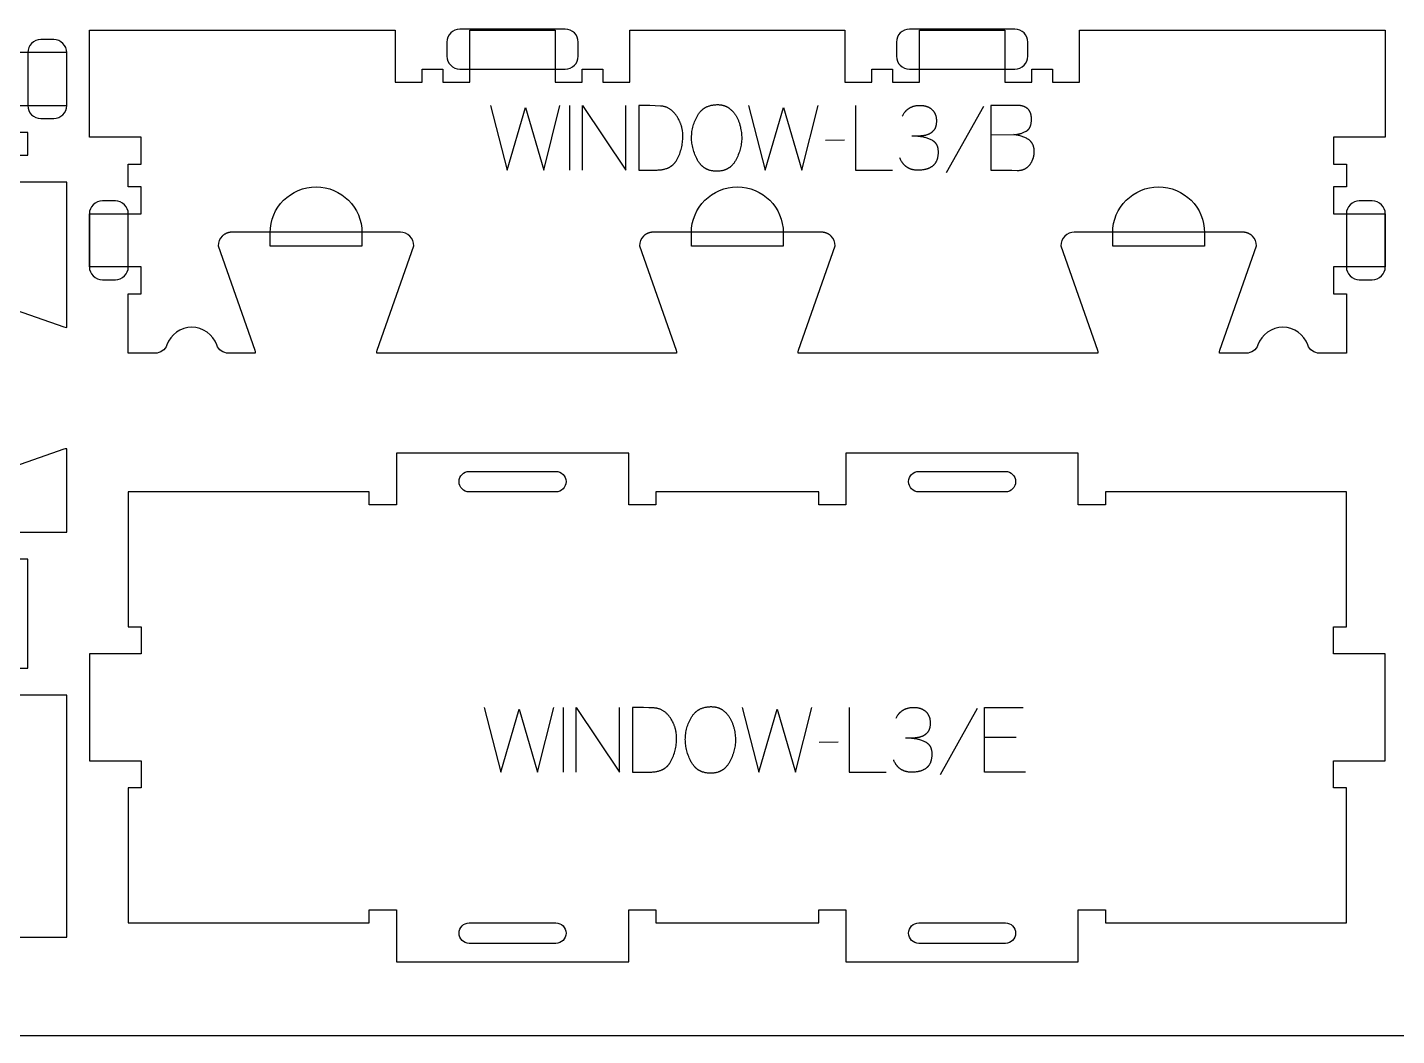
# Model space of a CAD drawing. Extents: x 0 to 4485, y 0 to 8771.
# Drawn here: x 1571 to 2204, y 3763 to 4229 of the extents above; entities that cross this region are included whole.
import ezdxf

# ---------------------------------------------------------------- set-up
doc = ezdxf.new("R2010")
doc.units = 0
for name, color, linetype in [('0_SHEET_SPRUCEPLY_2440X122', 1, 'CONTINUOUS'), ('1_ANYTOOL_1MMDEEP_LABELS_S', 2, 'CONTINUOUS'), ('3_ANYTOOL_CUTTHROUGH_INSID', 4, 'CONTINUOUS'), ('4_ANYTOOL_CUTTHROUGH_OUTSI', 5, 'CONTINUOUS'), ('5_ANYTOOL_HALF_MILL_9MM_IN', 3, 'CONTINUOUS')]:
    doc.layers.add(name, color=color, linetype=linetype)

msp = doc.modelspace()

# ---------------------------------------------------------------- linework, layer by layer
at = {"layer": '0_SHEET_SPRUCEPLY_2440X122'}
msp.add_lwpolyline([(371.7, 4982.59), (371.7, 3762.59), (2811.7, 3762.59), (2811.7, 4982.59)], close=True, dxfattribs=at)
at = {"layer": '1_ANYTOOL_1MMDEEP_LABELS_S', "color": 2}
for points in [[(1890.06, 4193.52), (1890.44, 4193.52), (1890.8, 4193.5), (1891.16, 4193.47), (1891.51, 4193.43), (1891.68, 4193.41), (1891.85, 4193.38), (1892.02, 4193.35), (1892.19, 4193.32), (1892.35, 4193.28), (1892.52, 4193.24), (1892.68, 4193.2), (1892.84, 4193.16), (1893, 4193.11), (1893.15, 4193.06), (1893.31, 4193), (1893.46, 4192.95), (1893.61, 4192.89), (1893.76, 4192.83), (1893.91, 4192.76), (1894.06, 4192.69), (1894.2, 4192.62), (1894.35, 4192.55), (1894.49, 4192.47), (1894.63, 4192.39), (1894.76, 4192.31), (1894.9, 4192.23), (1895.03, 4192.14), (1895.16, 4192.05), (1895.42, 4191.86), (1895.68, 4191.66), (1895.93, 4191.46), (1896.17, 4191.26), (1896.4, 4191.04), (1896.63, 4190.83), (1896.86, 4190.6), (1897.08, 4190.37), (1897.29, 4190.13), (1897.5, 4189.89), (1897.7, 4189.64), (1897.89, 4189.38), (1898.08, 4189.12), (1898.27, 4188.85), (1898.44, 4188.58), (1898.61, 4188.3), (1898.78, 4188.01), (1898.94, 4187.72), (1899.1, 4187.43), (1899.24, 4187.13), (1899.39, 4186.83), (1899.52, 4186.53), (1899.66, 4186.22), (1899.78, 4185.91), (1899.9, 4185.59), (1900.02, 4185.27), (1900.13, 4184.95), (1900.23, 4184.62), (1900.33, 4184.29), (1900.42, 4183.96), (1900.51, 4183.62), (1900.59, 4183.28), (1900.73, 4182.6), (1900.86, 4181.92), (1900.96, 4181.25), (1901.05, 4180.59), (1901.12, 4179.94), (1901.17, 4179.29), (1901.2, 4178.65), (1901.21, 4178.01), (1901.2, 4177.37), (1901.16, 4176.74), (1901.11, 4176.1), (1901.03, 4175.46), (1900.94, 4174.82), (1900.82, 4174.19), (1900.68, 4173.55), (1900.52, 4172.91), (1900.33, 4172.27), (1900.13, 4171.64), (1899.9, 4171), (1899.65, 4170.36), (1899.38, 4169.72), (1899.09, 4169.09), (1898.78, 4168.45), (1898.44, 4167.81), (1898.27, 4167.5), (1898.09, 4167.19), (1897.9, 4166.9), (1897.7, 4166.62), (1897.5, 4166.34), (1897.29, 4166.08), (1897.08, 4165.82), (1896.86, 4165.58), (1896.75, 4165.46), (1896.64, 4165.35), (1896.52, 4165.23), (1896.4, 4165.12), (1896.29, 4165.01), (1896.17, 4164.91), (1896.04, 4164.8), (1895.92, 4164.7), (1895.8, 4164.6), (1895.67, 4164.51), (1895.54, 4164.42), (1895.41, 4164.32), (1895.28, 4164.24), (1895.15, 4164.15), (1895.02, 4164.07), (1894.88, 4163.99), (1894.74, 4163.91), (1894.61, 4163.83), (1894.46, 4163.76), (1894.32, 4163.69), (1894.18, 4163.62), (1894.03, 4163.55), (1893.89, 4163.49), (1893.74, 4163.43), (1893.59, 4163.37), (1893.44, 4163.31), (1893.29, 4163.26), (1893.13, 4163.21), (1892.82, 4163.11), (1892.5, 4163.03), (1892.18, 4162.95), (1891.84, 4162.89), (1891.51, 4162.84), (1891.16, 4162.79), (1890.81, 4162.76), (1890.45, 4162.73), (1890.09, 4162.72), (1889.72, 4162.71), (1889.34, 4162.72), (1888.96, 4162.73), (1888.59, 4162.76), (1888.23, 4162.79), (1887.88, 4162.84), (1887.53, 4162.89), (1887.18, 4162.96), (1886.85, 4163.03), (1886.52, 4163.12), (1886.2, 4163.22), (1886.04, 4163.27), (1885.88, 4163.32), (1885.73, 4163.38), (1885.57, 4163.44), (1885.42, 4163.5), (1885.27, 4163.57), (1885.12, 4163.63), (1884.97, 4163.7), (1884.83, 4163.78), (1884.68, 4163.85), (1884.54, 4163.93), (1884.4, 4164.01), (1884.26, 4164.09), (1884.13, 4164.17), (1883.99, 4164.26), (1883.86, 4164.35), (1883.72, 4164.44), (1883.59, 4164.54), (1883.47, 4164.64), (1883.34, 4164.74), (1883.21, 4164.84), (1883.09, 4164.94), (1882.97, 4165.05), (1882.85, 4165.16), (1882.73, 4165.27), (1882.61, 4165.39), (1882.49, 4165.51), (1882.38, 4165.63), (1882.27, 4165.75), (1882.16, 4165.88), (1881.94, 4166.13), (1881.73, 4166.4), (1881.53, 4166.68), (1881.33, 4166.97), (1881.14, 4167.27), (1880.96, 4167.58), (1880.79, 4167.9), (1880.45, 4168.54), (1880.14, 4169.19), (1879.85, 4169.84), (1879.58, 4170.49), (1879.33, 4171.14), (1879.1, 4171.79), (1878.9, 4172.44), (1878.71, 4173.09), (1878.55, 4173.74), (1878.41, 4174.4), (1878.29, 4175.05), (1878.19, 4175.7), (1878.12, 4176.35), (1878.06, 4177), (1878.03, 4177.66), (1878.02, 4178.31), (1878.03, 4179), (1878.07, 4179.69), (1878.12, 4180.37), (1878.2, 4181.05), (1878.3, 4181.72), (1878.43, 4182.38), (1878.58, 4183.04), (1878.74, 4183.69), (1878.94, 4184.34), (1879.15, 4184.98), (1879.39, 4185.62), (1879.65, 4186.25), (1879.93, 4186.87), (1880.24, 4187.49), (1880.56, 4188.1), (1880.91, 4188.7), (1881.1, 4189), (1881.29, 4189.29), (1881.49, 4189.57), (1881.69, 4189.83), (1881.9, 4190.09), (1882.12, 4190.34), (1882.34, 4190.58), (1882.57, 4190.81), (1882.69, 4190.92), (1882.81, 4191.03), (1882.93, 4191.14), (1883.05, 4191.25), (1883.18, 4191.35), (1883.3, 4191.45), (1883.43, 4191.55), (1883.56, 4191.64), (1883.69, 4191.73), (1883.82, 4191.83), (1883.95, 4191.91), (1884.09, 4192), (1884.23, 4192.08), (1884.37, 4192.16), (1884.51, 4192.24), (1884.65, 4192.32), (1884.79, 4192.39), (1884.94, 4192.47), (1885.23, 4192.6), (1885.54, 4192.73), (1885.84, 4192.85), (1886.16, 4192.96), (1886.48, 4193.05), (1886.81, 4193.14), (1887.15, 4193.22), (1887.49, 4193.29), (1887.84, 4193.36), (1888.19, 4193.41), (1888.55, 4193.45), (1888.92, 4193.48), (1889.3, 4193.51), (1889.68, 4193.52)], [(1853.59, 4193.18), (1853.59, 4163.18), (1862.12, 4163.27), (1862.53, 4163.28), (1862.94, 4163.3), (1863.33, 4163.33), (1863.72, 4163.36), (1864.1, 4163.41), (1864.47, 4163.47), (1864.84, 4163.54), (1865.19, 4163.61), (1865.54, 4163.7), (1865.88, 4163.79), (1866.21, 4163.9), (1866.54, 4164.01), (1866.85, 4164.14), (1867.01, 4164.2), (1867.16, 4164.27), (1867.31, 4164.34), (1867.46, 4164.41), (1867.61, 4164.49), (1867.76, 4164.56), (1867.9, 4164.64), (1868.04, 4164.73), (1868.18, 4164.81), (1868.32, 4164.9), (1868.46, 4164.99), (1868.59, 4165.08), (1868.72, 4165.17), (1868.85, 4165.27), (1868.98, 4165.37), (1869.11, 4165.47), (1869.23, 4165.57), (1869.35, 4165.67), (1869.47, 4165.78), (1869.59, 4165.89), (1869.71, 4166.01), (1869.82, 4166.12), (1869.93, 4166.24), (1870.04, 4166.36), (1870.15, 4166.48), (1870.26, 4166.6), (1870.36, 4166.73), (1870.46, 4166.86), (1870.56, 4166.99), (1870.66, 4167.13), (1870.76, 4167.26), (1870.85, 4167.4), (1871.04, 4167.68), (1871.21, 4167.98), (1871.38, 4168.28), (1871.7, 4168.9), (1871.99, 4169.53), (1872.27, 4170.16), (1872.52, 4170.79), (1872.76, 4171.43), (1872.97, 4172.08), (1873.17, 4172.73), (1873.34, 4173.39), (1873.49, 4174.06), (1873.63, 4174.73), (1873.74, 4175.4), (1873.83, 4176.08), (1873.9, 4176.77), (1873.95, 4177.46), (1873.98, 4178.16), (1873.99, 4178.87), (1873.98, 4179.46), (1873.95, 4180.06), (1873.91, 4180.64), (1873.84, 4181.22), (1873.75, 4181.79), (1873.7, 4182.08), (1873.64, 4182.36), (1873.58, 4182.64), (1873.52, 4182.92), (1873.45, 4183.2), (1873.37, 4183.47), (1873.29, 4183.75), (1873.21, 4184.02), (1873.12, 4184.3), (1873.02, 4184.57), (1872.92, 4184.84), (1872.82, 4185.1), (1872.71, 4185.37), (1872.59, 4185.63), (1872.35, 4186.16), (1872.09, 4186.68), (1871.81, 4187.19), (1871.51, 4187.7), (1871.31, 4188), (1871.11, 4188.3), (1870.91, 4188.59), (1870.71, 4188.87), (1870.5, 4189.13), (1870.29, 4189.39), (1870.07, 4189.64), (1869.86, 4189.89), (1869.63, 4190.12), (1869.41, 4190.34), (1869.18, 4190.55), (1868.95, 4190.76), (1868.71, 4190.95), (1868.48, 4191.14), (1868.23, 4191.32), (1867.99, 4191.48), (1867.74, 4191.64), (1867.49, 4191.79), (1867.23, 4191.93), (1866.97, 4192.06), (1866.71, 4192.18), (1866.44, 4192.29), (1866.18, 4192.4), (1865.9, 4192.49), (1865.63, 4192.57), (1865.35, 4192.65), (1865.06, 4192.71), (1864.78, 4192.77), (1864.49, 4192.82), (1864.2, 4192.86), (1863.9, 4192.88), (1863.6, 4192.9), (1861.17, 4193.01), (1858.69, 4193.09), (1856.16, 4193.15)], [(1887.18, 3914.87), (1887.55, 3914.86), (1887.91, 3914.85), (1888.27, 3914.82), (1888.62, 3914.78), (1888.79, 3914.75), (1888.96, 3914.73), (1889.13, 3914.7), (1889.3, 3914.66), (1889.47, 3914.63), (1889.63, 3914.59), (1889.79, 3914.55), (1889.95, 3914.5), (1890.11, 3914.45), (1890.27, 3914.4), (1890.42, 3914.35), (1890.58, 3914.29), (1890.73, 3914.23), (1890.88, 3914.17), (1891.02, 3914.11), (1891.17, 3914.04), (1891.32, 3913.97), (1891.46, 3913.89), (1891.6, 3913.82), (1891.74, 3913.74), (1891.88, 3913.66), (1892.01, 3913.57), (1892.14, 3913.48), (1892.28, 3913.39), (1892.54, 3913.2), (1892.79, 3913.01), (1893.04, 3912.81), (1893.28, 3912.6), (1893.52, 3912.39), (1893.75, 3912.17), (1893.97, 3911.95), (1894.19, 3911.71), (1894.4, 3911.48), (1894.61, 3911.23), (1894.81, 3910.98), (1895.01, 3910.73), (1895.19, 3910.47), (1895.38, 3910.2), (1895.56, 3909.92), (1895.73, 3909.64), (1895.89, 3909.36), (1896.05, 3909.07), (1896.21, 3908.77), (1896.36, 3908.48), (1896.5, 3908.18), (1896.64, 3907.87), (1896.77, 3907.56), (1896.89, 3907.25), (1897.02, 3906.94), (1897.13, 3906.62), (1897.24, 3906.3), (1897.34, 3905.97), (1897.44, 3905.64), (1897.53, 3905.31), (1897.62, 3904.97), (1897.7, 3904.63), (1897.84, 3903.95), (1897.97, 3903.27), (1898.08, 3902.6), (1898.16, 3901.94), (1898.23, 3901.28), (1898.28, 3900.63), (1898.31, 3899.99), (1898.32, 3899.36), (1898.31, 3898.72), (1898.28, 3898.08), (1898.22, 3897.44), (1898.15, 3896.81), (1898.05, 3896.17), (1897.93, 3895.53), (1897.79, 3894.89), (1897.63, 3894.26), (1897.45, 3893.62), (1897.24, 3892.98), (1897.01, 3892.34), (1896.77, 3891.71), (1896.5, 3891.07), (1896.2, 3890.43), (1895.89, 3889.79), (1895.56, 3889.16), (1895.38, 3888.84), (1895.2, 3888.54), (1895.01, 3888.24), (1894.81, 3887.96), (1894.61, 3887.69), (1894.41, 3887.42), (1894.19, 3887.17), (1893.97, 3886.92), (1893.86, 3886.81), (1893.75, 3886.69), (1893.63, 3886.58), (1893.52, 3886.47), (1893.4, 3886.36), (1893.28, 3886.25), (1893.16, 3886.15), (1893.03, 3886.05), (1892.91, 3885.95), (1892.78, 3885.85), (1892.66, 3885.76), (1892.53, 3885.67), (1892.39, 3885.58), (1892.26, 3885.5), (1892.13, 3885.41), (1891.99, 3885.33), (1891.86, 3885.25), (1891.72, 3885.18), (1891.58, 3885.1), (1891.44, 3885.03), (1891.29, 3884.96), (1891.15, 3884.9), (1891, 3884.83), (1890.85, 3884.77), (1890.7, 3884.71), (1890.55, 3884.66), (1890.4, 3884.61), (1890.25, 3884.55), (1889.93, 3884.46), (1889.61, 3884.37), (1889.29, 3884.3), (1888.96, 3884.24), (1888.62, 3884.18), (1888.27, 3884.14), (1887.92, 3884.1), (1887.57, 3884.08), (1887.2, 3884.06), (1886.83, 3884.06), (1886.45, 3884.06), (1886.08, 3884.08), (1885.71, 3884.1), (1885.34, 3884.14), (1884.99, 3884.18), (1884.64, 3884.24), (1884.3, 3884.3), (1883.96, 3884.38), (1883.63, 3884.47), (1883.31, 3884.56), (1883.15, 3884.61), (1882.99, 3884.67), (1882.84, 3884.73), (1882.68, 3884.79), (1882.53, 3884.85), (1882.38, 3884.91), (1882.23, 3884.98), (1882.09, 3885.05), (1881.94, 3885.12), (1881.8, 3885.2), (1881.66, 3885.27), (1881.51, 3885.35), (1881.38, 3885.43), (1881.24, 3885.52), (1881.1, 3885.61), (1880.97, 3885.7), (1880.84, 3885.79), (1880.71, 3885.88), (1880.58, 3885.98), (1880.45, 3886.08), (1880.33, 3886.18), (1880.2, 3886.29), (1880.08, 3886.4), (1879.96, 3886.51), (1879.84, 3886.62), (1879.72, 3886.74), (1879.61, 3886.85), (1879.49, 3886.97), (1879.38, 3887.1), (1879.27, 3887.22), (1879.05, 3887.48), (1878.85, 3887.75), (1878.64, 3888.03), (1878.45, 3888.32), (1878.26, 3888.61), (1878.07, 3888.92), (1877.9, 3889.24), (1877.56, 3889.89), (1877.25, 3890.54), (1876.96, 3891.19), (1876.69, 3891.84), (1876.44, 3892.49), (1876.21, 3893.14), (1876.01, 3893.79), (1875.83, 3894.44), (1875.66, 3895.09), (1875.52, 3895.74), (1875.4, 3896.39), (1875.31, 3897.04), (1875.23, 3897.7), (1875.18, 3898.35), (1875.15, 3899), (1875.13, 3899.66), (1875.15, 3900.35), (1875.18, 3901.04), (1875.24, 3901.72), (1875.32, 3902.39), (1875.42, 3903.06), (1875.54, 3903.73), (1875.69, 3904.39), (1875.86, 3905.04), (1876.05, 3905.69), (1876.26, 3906.33), (1876.5, 3906.96), (1876.76, 3907.59), (1877.04, 3908.21), (1877.35, 3908.83), (1877.68, 3909.44), (1878.03, 3910.05), (1878.21, 3910.35), (1878.4, 3910.63), (1878.6, 3910.91), (1878.8, 3911.18), (1879.01, 3911.44), (1879.23, 3911.69), (1879.45, 3911.93), (1879.68, 3912.16), (1879.8, 3912.27), (1879.92, 3912.38), (1880.04, 3912.49), (1880.16, 3912.59), (1880.29, 3912.69), (1880.41, 3912.79), (1880.54, 3912.89), (1880.67, 3912.99), (1880.8, 3913.08), (1880.93, 3913.17), (1881.07, 3913.26), (1881.2, 3913.34), (1881.34, 3913.43), (1881.48, 3913.51), (1881.62, 3913.59), (1881.76, 3913.66), (1881.9, 3913.74), (1882.05, 3913.81), (1882.35, 3913.95), (1882.65, 3914.07), (1882.96, 3914.19), (1883.27, 3914.3), (1883.59, 3914.4), (1883.92, 3914.49), (1884.26, 3914.57), (1884.6, 3914.64), (1884.95, 3914.7), (1885.3, 3914.75), (1885.67, 3914.8), (1886.03, 3914.83), (1886.41, 3914.85), (1886.79, 3914.87)], [(1850.71, 3914.53), (1850.71, 3884.53), (1859.23, 3884.61), (1859.65, 3884.62), (1860.05, 3884.64), (1860.44, 3884.67), (1860.83, 3884.71), (1861.21, 3884.76), (1861.58, 3884.82), (1861.95, 3884.88), (1862.3, 3884.96), (1862.65, 3885.04), (1862.99, 3885.14), (1863.33, 3885.24), (1863.65, 3885.36), (1863.97, 3885.48), (1864.12, 3885.55), (1864.28, 3885.62), (1864.43, 3885.69), (1864.58, 3885.76), (1864.72, 3885.83), (1864.87, 3885.91), (1865.01, 3885.99), (1865.16, 3886.07), (1865.3, 3886.16), (1865.43, 3886.24), (1865.57, 3886.33), (1865.7, 3886.42), (1865.83, 3886.52), (1865.96, 3886.61), (1866.09, 3886.71), (1866.22, 3886.81), (1866.34, 3886.91), (1866.46, 3887.02), (1866.58, 3887.13), (1866.7, 3887.24), (1866.82, 3887.35), (1866.93, 3887.47), (1867.04, 3887.58), (1867.15, 3887.7), (1867.26, 3887.83), (1867.37, 3887.95), (1867.47, 3888.08), (1867.58, 3888.21), (1867.68, 3888.34), (1867.77, 3888.47), (1867.87, 3888.61), (1867.97, 3888.75), (1868.15, 3889.03), (1868.32, 3889.32), (1868.49, 3889.63), (1868.81, 3890.25), (1869.1, 3890.87), (1869.38, 3891.5), (1869.64, 3892.14), (1869.87, 3892.78), (1870.08, 3893.43), (1870.28, 3894.08), (1870.45, 3894.74), (1870.61, 3895.4), (1870.74, 3896.07), (1870.85, 3896.75), (1870.94, 3897.43), (1871.01, 3898.12), (1871.06, 3898.81), (1871.1, 3899.51), (1871.11, 3900.21), (1871.1, 3900.81), (1871.07, 3901.4), (1871.02, 3901.99), (1870.95, 3902.56), (1870.86, 3903.14), (1870.81, 3903.42), (1870.76, 3903.7), (1870.7, 3903.99), (1870.63, 3904.27), (1870.56, 3904.54), (1870.48, 3904.82), (1870.4, 3905.1), (1870.32, 3905.37), (1870.23, 3905.64), (1870.13, 3905.91), (1870.04, 3906.18), (1869.93, 3906.45), (1869.82, 3906.71), (1869.71, 3906.98), (1869.46, 3907.5), (1869.2, 3908.02), (1868.92, 3908.54), (1868.62, 3909.04), (1868.43, 3909.35), (1868.23, 3909.64), (1868.03, 3909.93), (1867.82, 3910.21), (1867.61, 3910.48), (1867.4, 3910.74), (1867.19, 3910.99), (1866.97, 3911.23), (1866.75, 3911.46), (1866.52, 3911.69), (1866.29, 3911.9), (1866.06, 3912.1), (1865.83, 3912.3), (1865.59, 3912.49), (1865.35, 3912.66), (1865.1, 3912.83), (1864.85, 3912.99), (1864.6, 3913.14), (1864.34, 3913.28), (1864.08, 3913.41), (1863.82, 3913.53), (1863.56, 3913.64), (1863.29, 3913.74), (1863.02, 3913.84), (1862.74, 3913.92), (1862.46, 3913.99), (1862.18, 3914.06), (1861.89, 3914.12), (1861.6, 3914.16), (1861.31, 3914.2), (1861.01, 3914.23), (1860.71, 3914.25), (1858.28, 3914.35), (1855.8, 3914.44), (1853.28, 3914.49)]]:
    msp.add_lwpolyline(points, close=True, dxfattribs=at)
for points in [[(1784.98, 4193.18), (1792.69, 4163.18), (1801.14, 4192.28), (1809.62, 4163.18), (1817.12, 4193.18)], [(1821.49, 4193.18), (1821.49, 4163.18)], [(1827.49, 4163.18), (1827.49, 4193.18), (1847.55, 4163.18), (1847.55, 4193.18)], [(1904.38, 4193.18), (1912.09, 4163.18), (1920.54, 4192.28), (1929.02, 4163.18), (1936.52, 4193.18)], [(1953.88, 4193.18), (1953.88, 4163.18), (1970.98, 4163.18)], [(1975.52, 4188.25), (1975.68, 4188.56), (1975.85, 4188.85), (1976.02, 4189.13), (1976.19, 4189.41), (1976.38, 4189.67), (1976.57, 4189.93), (1976.76, 4190.17), (1976.86, 4190.29), (1976.97, 4190.41), (1977.07, 4190.52), (1977.17, 4190.64), (1977.28, 4190.75), (1977.39, 4190.85), (1977.5, 4190.96), (1977.61, 4191.06), (1977.72, 4191.16), (1977.84, 4191.26), (1977.95, 4191.35), (1978.07, 4191.44), (1978.19, 4191.53), (1978.31, 4191.62), (1978.43, 4191.71), (1978.56, 4191.79), (1978.68, 4191.87), (1978.81, 4191.95), (1978.94, 4192.03), (1979.07, 4192.1), (1979.2, 4192.17), (1979.34, 4192.24), (1979.47, 4192.3), (1979.61, 4192.37), (1979.74, 4192.43), (1979.88, 4192.49), (1980.03, 4192.55), (1980.17, 4192.6), (1980.31, 4192.65), (1980.46, 4192.7), (1980.61, 4192.75), (1980.76, 4192.79), (1981.06, 4192.87), (1981.37, 4192.95), (1981.68, 4193.01), (1982, 4193.06), (1982.33, 4193.1), (1982.67, 4193.14), (1983.01, 4193.16), (1983.35, 4193.18), (1983.71, 4193.18), (1983.92, 4193.18), (1984.13, 4193.17), (1984.33, 4193.17), (1984.53, 4193.15), (1984.73, 4193.14), (1984.93, 4193.12), (1985.13, 4193.09), (1985.32, 4193.06), (1985.51, 4193.03), (1985.7, 4193), (1985.89, 4192.96), (1986.07, 4192.92), (1986.25, 4192.87), (1986.43, 4192.82), (1986.6, 4192.77), (1986.78, 4192.71), (1986.95, 4192.65), (1987.12, 4192.59), (1987.28, 4192.52), (1987.45, 4192.45), (1987.61, 4192.37), (1987.77, 4192.29), (1987.92, 4192.21), (1988.07, 4192.12), (1988.23, 4192.03), (1988.37, 4191.94), (1988.52, 4191.84), (1988.66, 4191.74), (1988.81, 4191.63), (1988.94, 4191.52), (1989.08, 4191.41), (1989.21, 4191.3), (1989.35, 4191.18), (1989.47, 4191.05), (1989.59, 4190.93), (1989.71, 4190.8), (1989.82, 4190.67), (1989.93, 4190.53), (1990.04, 4190.4), (1990.14, 4190.25), (1990.24, 4190.11), (1990.33, 4189.96), (1990.42, 4189.81), (1990.5, 4189.66), (1990.58, 4189.5), (1990.66, 4189.34), (1990.73, 4189.18), (1990.79, 4189.01), (1990.86, 4188.85), (1990.92, 4188.67), (1990.97, 4188.5), (1991.02, 4188.32), (1991.07, 4188.14), (1991.11, 4187.95), (1991.15, 4187.77), (1991.18, 4187.58), (1991.21, 4187.38), (1991.23, 4187.19), (1991.25, 4186.99), (1991.27, 4186.78), (1991.28, 4186.58), (1991.29, 4186.37), (1991.29, 4186.15), (1991.29, 4185.6), (1991.28, 4185.26), (1991.25, 4184.94), (1991.22, 4184.63), (1991.18, 4184.33), (1991.16, 4184.18), (1991.13, 4184.04), (1991.1, 4183.89), (1991.07, 4183.76), (1991.04, 4183.62), (1991, 4183.49), (1990.97, 4183.35), (1990.93, 4183.23), (1990.89, 4183.1), (1990.84, 4182.98), (1990.79, 4182.86), (1990.75, 4182.74), (1990.7, 4182.62), (1990.64, 4182.51), (1990.59, 4182.4), (1990.53, 4182.29), (1990.47, 4182.18), (1990.41, 4182.08), (1990.34, 4181.98), (1990.28, 4181.88), (1990.21, 4181.79), (1990.14, 4181.7), (1989.99, 4181.52), (1989.84, 4181.35), (1989.68, 4181.18), (1989.52, 4181.02), (1989.44, 4180.94), (1989.36, 4180.87), (1989.27, 4180.8), (1989.19, 4180.72), (1989.1, 4180.65), (1989.02, 4180.59), (1988.93, 4180.52), (1988.84, 4180.45), (1988.75, 4180.39), (1988.66, 4180.33), (1988.57, 4180.27), (1988.47, 4180.21), (1988.38, 4180.15), (1988.28, 4180.1), (1988.18, 4180.04), (1988.09, 4179.99), (1987.99, 4179.94), (1987.89, 4179.89), (1987.79, 4179.85), (1987.68, 4179.8), (1987.58, 4179.76), (1987.48, 4179.72), (1987.26, 4179.64), (1987.05, 4179.57), (1986.83, 4179.5), (1986.61, 4179.43), (1986.39, 4179.37), (1986.17, 4179.32), (1985.94, 4179.27), (1985.71, 4179.22), (1985.48, 4179.18), (1985.25, 4179.14), (1985.01, 4179.11), (1984.78, 4179.08), (1984.54, 4179.05), (1984.3, 4179.03), (1984.05, 4179.02), (1983.81, 4179), (1983.56, 4179), (1979.85, 4178.95)], [(2013.06, 4192.71), (1995.88, 4161.94)], [(2016.49, 4193.18), (2016.49, 4163.18), (2026.18, 4163.18), (2028.71, 4163.1), (2028.94, 4163.09), (2029.16, 4163.09), (2029.38, 4163.1), (2029.6, 4163.11), (2029.82, 4163.13), (2030.03, 4163.15), (2030.24, 4163.18), (2030.45, 4163.21), (2030.65, 4163.25), (2030.85, 4163.29), (2031.05, 4163.34), (2031.25, 4163.4), (2031.44, 4163.46), (2031.62, 4163.53), (2031.81, 4163.6), (2031.99, 4163.68), (2032.17, 4163.76), (2032.35, 4163.85), (2032.52, 4163.95), (2032.69, 4164.05), (2032.85, 4164.15), (2033.02, 4164.27), (2033.18, 4164.38), (2033.33, 4164.51), (2033.49, 4164.63), (2033.64, 4164.77), (2033.78, 4164.91), (2033.93, 4165.05), (2034.07, 4165.2), (2034.21, 4165.36), (2034.34, 4165.52), (2034.47, 4165.69), (2034.6, 4165.86), (2034.72, 4166.03), (2034.84, 4166.2), (2034.96, 4166.38), (2035.07, 4166.55), (2035.18, 4166.73), (2035.28, 4166.91), (2035.38, 4167.09), (2035.48, 4167.27), (2035.57, 4167.45), (2035.66, 4167.63), (2035.74, 4167.81), (2035.82, 4168), (2035.89, 4168.18), (2035.96, 4168.37), (2036.03, 4168.56), (2036.09, 4168.74), (2036.15, 4168.93), (2036.21, 4169.12), (2036.26, 4169.32), (2036.3, 4169.51), (2036.35, 4169.7), (2036.39, 4169.9), (2036.42, 4170.1), (2036.45, 4170.29), (2036.48, 4170.49), (2036.5, 4170.69), (2036.52, 4170.89), (2036.53, 4171.1), (2036.54, 4171.3), (2036.55, 4171.5), (2036.55, 4171.71), (2036.55, 4171.96), (2036.54, 4172.21), (2036.52, 4172.45), (2036.5, 4172.69), (2036.48, 4172.93), (2036.45, 4173.16), (2036.41, 4173.38), (2036.37, 4173.6), (2036.32, 4173.82), (2036.27, 4174.03), (2036.21, 4174.24), (2036.14, 4174.44), (2036.07, 4174.64), (2035.99, 4174.83), (2035.91, 4175.02), (2035.82, 4175.21), (2035.78, 4175.3), (2035.73, 4175.39), (2035.68, 4175.48), (2035.63, 4175.57), (2035.58, 4175.65), (2035.52, 4175.74), (2035.47, 4175.82), (2035.41, 4175.9), (2035.35, 4175.99), (2035.3, 4176.07), (2035.23, 4176.15), (2035.17, 4176.23), (2035.11, 4176.3), (2035.04, 4176.38), (2034.98, 4176.45), (2034.91, 4176.53), (2034.84, 4176.6), (2034.77, 4176.67), (2034.7, 4176.74), (2034.63, 4176.81), (2034.55, 4176.88), (2034.48, 4176.95), (2034.32, 4177.08), (2034.16, 4177.21), (2033.99, 4177.33), (2033.82, 4177.45), (2033.64, 4177.56), (2033.27, 4177.78), (2032.9, 4177.98), (2032.52, 4178.18), (2032.13, 4178.36), (2031.74, 4178.53), (2031.34, 4178.69), (2030.94, 4178.83), (2030.53, 4178.97), (2030.11, 4179.09), (2029.69, 4179.21), (2029.26, 4179.31), (2028.83, 4179.4), (2028.39, 4179.47), (2027.95, 4179.54), (2027.49, 4179.6), (2027.04, 4179.64)], [(2016.49, 4179.51), (2027.04, 4179.64), (2027.44, 4179.67), (2027.83, 4179.71), (2028.22, 4179.76), (2028.6, 4179.82), (2028.98, 4179.88), (2029.35, 4179.96), (2029.71, 4180.04), (2030.07, 4180.14), (2030.43, 4180.24), (2030.78, 4180.35), (2031.12, 4180.47), (2031.46, 4180.6), (2031.79, 4180.74), (2032.12, 4180.88), (2032.44, 4181.04), (2032.76, 4181.2), (2032.84, 4181.25), (2032.91, 4181.29), (2032.99, 4181.34), (2033.06, 4181.38), (2033.13, 4181.43), (2033.21, 4181.48), (2033.28, 4181.53), (2033.35, 4181.58), (2033.41, 4181.64), (2033.48, 4181.69), (2033.55, 4181.75), (2033.61, 4181.81), (2033.67, 4181.87), (2033.73, 4181.93), (2033.79, 4181.99), (2033.85, 4182.05), (2033.91, 4182.12), (2033.97, 4182.18), (2034.03, 4182.25), (2034.08, 4182.32), (2034.13, 4182.39), (2034.18, 4182.46), (2034.24, 4182.54), (2034.29, 4182.61), (2034.33, 4182.69), (2034.38, 4182.76), (2034.43, 4182.84), (2034.47, 4182.92), (2034.51, 4183), (2034.56, 4183.09), (2034.6, 4183.17), (2034.64, 4183.26), (2034.68, 4183.34), (2034.71, 4183.43), (2034.78, 4183.61), (2034.85, 4183.8), (2034.91, 4183.99), (2034.97, 4184.18), (2035.02, 4184.39), (2035.07, 4184.59), (2035.11, 4184.81), (2035.14, 4185.03), (2035.18, 4185.25), (2035.2, 4185.48), (2035.23, 4185.72), (2035.24, 4185.96), (2035.25, 4186.2), (2035.26, 4186.45), (2035.26, 4186.71), (2035.26, 4187.11), (2035.25, 4187.3), (2035.24, 4187.49), (2035.22, 4187.68), (2035.21, 4187.87), (2035.18, 4188.05), (2035.16, 4188.23), (2035.13, 4188.4), (2035.1, 4188.57), (2035.07, 4188.74), (2035.03, 4188.91), (2034.99, 4189.07), (2034.94, 4189.23), (2034.9, 4189.39), (2034.85, 4189.54), (2034.79, 4189.69), (2034.74, 4189.84), (2034.68, 4189.98), (2034.61, 4190.12), (2034.54, 4190.26), (2034.47, 4190.39), (2034.4, 4190.53), (2034.32, 4190.65), (2034.24, 4190.78), (2034.16, 4190.9), (2034.07, 4191.02), (2033.98, 4191.13), (2033.89, 4191.25), (2033.8, 4191.36), (2033.7, 4191.46), (2033.59, 4191.56), (2033.49, 4191.66), (2033.38, 4191.76), (2033.27, 4191.85), (2033.15, 4191.94), (2033.03, 4192.03), (2032.91, 4192.11), (2032.78, 4192.19), (2032.65, 4192.27), (2032.52, 4192.35), (2032.39, 4192.42), (2032.25, 4192.49), (2032.1, 4192.55), (2031.96, 4192.61), (2031.81, 4192.67), (2031.66, 4192.73), (2031.5, 4192.78), (2031.35, 4192.83), (2031.18, 4192.87), (2031.02, 4192.91), (2030.85, 4192.95), (2030.68, 4192.99), (2030.5, 4193.02), (2030.33, 4193.05), (2030.15, 4193.08), (2029.96, 4193.1), (2029.77, 4193.13), (2029.58, 4193.14), (2029.39, 4193.16), (2028.99, 4193.18), (2028.58, 4193.18), (2016.49, 4193.18)], [(1948.74, 4177.07), (1939.95, 4176.98)], [(1982.64, 4178.95), (1983.07, 4178.93), (1983.51, 4178.89), (1983.93, 4178.84), (1984.36, 4178.78), (1984.78, 4178.71), (1985.19, 4178.63), (1985.6, 4178.54), (1986.01, 4178.43), (1986.41, 4178.32), (1986.81, 4178.2), (1987.2, 4178.06), (1987.59, 4177.91), (1987.98, 4177.76), (1988.36, 4177.59), (1988.74, 4177.41), (1989.11, 4177.22), (1989.29, 4177.12), (1989.47, 4177.01), (1989.55, 4176.96), (1989.64, 4176.9), (1989.72, 4176.85), (1989.8, 4176.79), (1989.88, 4176.73), (1989.96, 4176.67), (1990.04, 4176.61), (1990.11, 4176.54), (1990.19, 4176.48), (1990.26, 4176.42), (1990.33, 4176.35), (1990.4, 4176.28), (1990.47, 4176.21), (1990.54, 4176.14), (1990.6, 4176.07), (1990.67, 4176), (1990.73, 4175.93), (1990.79, 4175.85), (1990.85, 4175.78), (1990.91, 4175.7), (1990.97, 4175.62), (1991.02, 4175.54), (1991.08, 4175.46), (1991.13, 4175.38), (1991.18, 4175.29), (1991.23, 4175.21), (1991.28, 4175.12), (1991.33, 4175.04), (1991.37, 4174.95), (1991.41, 4174.86), (1991.46, 4174.77), (1991.5, 4174.68), (1991.54, 4174.59), (1991.58, 4174.49), (1991.65, 4174.3), (1991.72, 4174.1), (1991.78, 4173.9), (1991.83, 4173.7), (1991.88, 4173.49), (1991.92, 4173.27), (1991.96, 4173.05), (1991.99, 4172.82), (1992.02, 4172.59), (1992.04, 4172.36), (1992.05, 4172.12), (1992.06, 4171.87), (1992.06, 4171.62), (1992.06, 4171.35), (1992.05, 4171.07), (1992.04, 4170.8), (1992.03, 4170.54), (1992, 4170.28), (1991.98, 4170.03), (1991.95, 4169.78), (1991.91, 4169.53), (1991.87, 4169.29), (1991.82, 4169.06), (1991.77, 4168.83), (1991.72, 4168.61), (1991.65, 4168.39), (1991.59, 4168.17), (1991.52, 4167.96), (1991.44, 4167.76), (1991.36, 4167.56), (1991.28, 4167.36), (1991.19, 4167.17), (1991.09, 4166.99), (1990.99, 4166.81), (1990.89, 4166.63), (1990.78, 4166.46), (1990.67, 4166.3), (1990.55, 4166.14), (1990.42, 4165.98), (1990.3, 4165.83), (1990.23, 4165.76), (1990.16, 4165.69), (1990.09, 4165.61), (1990.02, 4165.55), (1989.95, 4165.48), (1989.88, 4165.41), (1989.81, 4165.34), (1989.73, 4165.28), (1989.58, 4165.15), (1989.42, 4165.03), (1989.26, 4164.91), (1989.1, 4164.8), (1988.93, 4164.69), (1988.76, 4164.59), (1988.58, 4164.48), (1988.41, 4164.39), (1988.22, 4164.29), (1988.04, 4164.2), (1987.85, 4164.11), (1987.66, 4164.03), (1987.46, 4163.95), (1987.26, 4163.88), (1987.06, 4163.81), (1986.85, 4163.74), (1986.64, 4163.67), (1986.43, 4163.62), (1986.21, 4163.56), (1985.99, 4163.51), (1985.77, 4163.46), (1985.54, 4163.41), (1985.31, 4163.37), (1985.08, 4163.34), (1984.84, 4163.31), (1984.35, 4163.25), (1983.85, 4163.21), (1983.34, 4163.19), (1982.81, 4163.18), (1982.43, 4163.19), (1982.05, 4163.2), (1981.68, 4163.23), (1981.33, 4163.27), (1980.98, 4163.32), (1980.8, 4163.35), (1980.63, 4163.38), (1980.46, 4163.42), (1980.3, 4163.45), (1980.13, 4163.5), (1979.97, 4163.54), (1979.81, 4163.58), (1979.65, 4163.63), (1979.49, 4163.68), (1979.34, 4163.74), (1979.18, 4163.8), (1979.03, 4163.86), (1978.88, 4163.92), (1978.73, 4163.98), (1978.59, 4164.05), (1978.44, 4164.12), (1978.3, 4164.2), (1978.16, 4164.27), (1978.02, 4164.35), (1977.89, 4164.43), (1977.75, 4164.52), (1977.62, 4164.61), (1977.49, 4164.7), (1977.36, 4164.79), (1977.24, 4164.89), (1977.11, 4164.99), (1976.99, 4165.09), (1976.87, 4165.19), (1976.75, 4165.3), (1976.63, 4165.41), (1976.52, 4165.52), (1976.41, 4165.64), (1976.29, 4165.76), (1976.19, 4165.88), (1976.08, 4166), (1975.97, 4166.13), (1975.87, 4166.26), (1975.77, 4166.39), (1975.67, 4166.52), (1975.57, 4166.66), (1975.48, 4166.8), (1975.38, 4166.94), (1975.29, 4167.09), (1975.2, 4167.24), (1975.03, 4167.55), (1974.86, 4167.86), (1974.7, 4168.19), (1974.55, 4168.53), (1974.41, 4168.88)], [(1782.09, 3914.53), (1789.81, 3884.53), (1798.25, 3913.63), (1806.73, 3884.53), (1814.23, 3914.53)], [(1818.61, 3914.53), (1818.61, 3884.53)], [(1824.61, 3884.53), (1824.61, 3914.53), (1844.66, 3884.53), (1844.66, 3914.53)], [(1901.49, 3914.53), (1909.21, 3884.53), (1917.65, 3913.63), (1926.13, 3884.53), (1933.63, 3914.53)], [(1950.99, 3914.53), (1950.99, 3884.53), (1968.09, 3884.53)], [(1972.63, 3909.6), (1972.79, 3909.9), (1972.96, 3910.2), (1973.13, 3910.48), (1973.31, 3910.75), (1973.49, 3911.02), (1973.68, 3911.27), (1973.88, 3911.52), (1973.98, 3911.64), (1974.08, 3911.76), (1974.18, 3911.87), (1974.29, 3911.98), (1974.39, 3912.09), (1974.5, 3912.2), (1974.61, 3912.3), (1974.72, 3912.4), (1974.84, 3912.5), (1974.95, 3912.6), (1975.07, 3912.7), (1975.18, 3912.79), (1975.3, 3912.88), (1975.42, 3912.97), (1975.55, 3913.05), (1975.67, 3913.14), (1975.8, 3913.22), (1975.92, 3913.3), (1976.05, 3913.37), (1976.18, 3913.44), (1976.31, 3913.52), (1976.45, 3913.58), (1976.58, 3913.65), (1976.72, 3913.71), (1976.86, 3913.78), (1977, 3913.83), (1977.14, 3913.89), (1977.28, 3913.95), (1977.43, 3914), (1977.57, 3914.05), (1977.72, 3914.09), (1977.87, 3914.14), (1978.17, 3914.22), (1978.48, 3914.29), (1978.8, 3914.35), (1979.12, 3914.41), (1979.45, 3914.45), (1979.78, 3914.48), (1980.12, 3914.51), (1980.47, 3914.52), (1980.82, 3914.53), (1981.03, 3914.53), (1981.24, 3914.52), (1981.44, 3914.51), (1981.65, 3914.5), (1981.85, 3914.48), (1982.05, 3914.46), (1982.24, 3914.44), (1982.43, 3914.41), (1982.62, 3914.38), (1982.81, 3914.34), (1983, 3914.3), (1983.18, 3914.26), (1983.36, 3914.22), (1983.54, 3914.17), (1983.72, 3914.11), (1983.89, 3914.06), (1984.06, 3914), (1984.23, 3913.93), (1984.39, 3913.86), (1984.56, 3913.79), (1984.72, 3913.72), (1984.88, 3913.64), (1985.03, 3913.55), (1985.19, 3913.47), (1985.34, 3913.38), (1985.49, 3913.28), (1985.63, 3913.19), (1985.78, 3913.08), (1985.92, 3912.98), (1986.06, 3912.87), (1986.19, 3912.76), (1986.33, 3912.64), (1986.46, 3912.52), (1986.58, 3912.4), (1986.71, 3912.27), (1986.82, 3912.15), (1986.94, 3912.01), (1987.05, 3911.88), (1987.15, 3911.74), (1987.25, 3911.6), (1987.35, 3911.46), (1987.44, 3911.31), (1987.53, 3911.16), (1987.61, 3911), (1987.69, 3910.85), (1987.77, 3910.69), (1987.84, 3910.53), (1987.91, 3910.36), (1987.97, 3910.19), (1988.03, 3910.02), (1988.08, 3909.84), (1988.13, 3909.67), (1988.18, 3909.48), (1988.22, 3909.3), (1988.26, 3909.11), (1988.29, 3908.92), (1988.32, 3908.73), (1988.35, 3908.53), (1988.37, 3908.33), (1988.38, 3908.13), (1988.39, 3907.92), (1988.4, 3907.71), (1988.41, 3907.5), (1988.4, 3906.94), (1988.39, 3906.61), (1988.36, 3906.29), (1988.33, 3905.97), (1988.29, 3905.67), (1988.27, 3905.53), (1988.24, 3905.38), (1988.21, 3905.24), (1988.18, 3905.1), (1988.15, 3904.96), (1988.12, 3904.83), (1988.08, 3904.7), (1988.04, 3904.57), (1988, 3904.44), (1987.95, 3904.32), (1987.91, 3904.2), (1987.86, 3904.08), (1987.81, 3903.97), (1987.75, 3903.85), (1987.7, 3903.74), (1987.64, 3903.63), (1987.58, 3903.53), (1987.52, 3903.43), (1987.46, 3903.33), (1987.39, 3903.23), (1987.32, 3903.13), (1987.25, 3903.04), (1987.1, 3902.86), (1986.95, 3902.69), (1986.8, 3902.53), (1986.64, 3902.37), (1986.55, 3902.29), (1986.47, 3902.21), (1986.39, 3902.14), (1986.3, 3902.07), (1986.22, 3902), (1986.13, 3901.93), (1986.04, 3901.86), (1985.95, 3901.8), (1985.86, 3901.74), (1985.77, 3901.67), (1985.68, 3901.61), (1985.58, 3901.56), (1985.49, 3901.5), (1985.39, 3901.44), (1985.3, 3901.39), (1985.2, 3901.34), (1985.1, 3901.29), (1985, 3901.24), (1984.9, 3901.19), (1984.8, 3901.15), (1984.69, 3901.1), (1984.59, 3901.06), (1984.38, 3900.98), (1984.16, 3900.91), (1983.94, 3900.84), (1983.72, 3900.78), (1983.5, 3900.72), (1983.28, 3900.66), (1983.05, 3900.61), (1982.82, 3900.57), (1982.59, 3900.52), (1982.36, 3900.49), (1982.13, 3900.45), (1981.89, 3900.42), (1981.65, 3900.4), (1981.41, 3900.38), (1981.16, 3900.36), (1980.92, 3900.35), (1980.67, 3900.34), (1976.96, 3900.3)], [(2010.18, 3914.06), (1992.99, 3883.28)], [(2032.55, 3884.53), (2013.61, 3884.53), (2013.61, 3914.53), (2031.43, 3914.53)], [(1945.85, 3898.41), (1937.06, 3898.33)], [(1979.75, 3900.3), (1980.19, 3900.27), (1980.62, 3900.23), (1981.05, 3900.19), (1981.47, 3900.13), (1981.89, 3900.06), (1982.31, 3899.97), (1982.72, 3899.88), (1983.12, 3899.78), (1983.53, 3899.67), (1983.92, 3899.54), (1984.32, 3899.4), (1984.71, 3899.26), (1985.09, 3899.1), (1985.47, 3898.93), (1985.85, 3898.75), (1986.22, 3898.56), (1986.4, 3898.46), (1986.58, 3898.36), (1986.66, 3898.3), (1986.75, 3898.25), (1986.83, 3898.19), (1986.91, 3898.13), (1986.99, 3898.07), (1987.07, 3898.01), (1987.15, 3897.95), (1987.22, 3897.89), (1987.3, 3897.83), (1987.37, 3897.76), (1987.44, 3897.69), (1987.51, 3897.63), (1987.58, 3897.56), (1987.65, 3897.49), (1987.72, 3897.42), (1987.78, 3897.34), (1987.84, 3897.27), (1987.9, 3897.2), (1987.96, 3897.12), (1988.02, 3897.04), (1988.08, 3896.97), (1988.13, 3896.89), (1988.19, 3896.8), (1988.24, 3896.72), (1988.29, 3896.64), (1988.34, 3896.56), (1988.39, 3896.47), (1988.44, 3896.38), (1988.48, 3896.29), (1988.53, 3896.21), (1988.57, 3896.12), (1988.61, 3896.02), (1988.65, 3895.93), (1988.69, 3895.84), (1988.76, 3895.65), (1988.83, 3895.45), (1988.89, 3895.25), (1988.94, 3895.04), (1988.99, 3894.83), (1989.04, 3894.61), (1989.07, 3894.39), (1989.1, 3894.17), (1989.13, 3893.94), (1989.15, 3893.7), (1989.17, 3893.46), (1989.17, 3893.22), (1989.18, 3892.97), (1989.17, 3892.69), (1989.17, 3892.42), (1989.16, 3892.15), (1989.14, 3891.88), (1989.12, 3891.63), (1989.09, 3891.37), (1989.06, 3891.12), (1989.02, 3890.88), (1988.98, 3890.64), (1988.93, 3890.4), (1988.88, 3890.18), (1988.83, 3889.95), (1988.77, 3889.73), (1988.7, 3889.52), (1988.63, 3889.31), (1988.56, 3889.1), (1988.48, 3888.9), (1988.39, 3888.71), (1988.3, 3888.52), (1988.21, 3888.33), (1988.11, 3888.15), (1988, 3887.98), (1987.89, 3887.81), (1987.78, 3887.64), (1987.66, 3887.48), (1987.54, 3887.33), (1987.41, 3887.18), (1987.34, 3887.1), (1987.27, 3887.03), (1987.21, 3886.96), (1987.14, 3886.89), (1987.06, 3886.82), (1986.99, 3886.76), (1986.92, 3886.69), (1986.84, 3886.62), (1986.69, 3886.5), (1986.53, 3886.38), (1986.37, 3886.26), (1986.21, 3886.15), (1986.04, 3886.04), (1985.87, 3885.93), (1985.7, 3885.83), (1985.52, 3885.73), (1985.34, 3885.64), (1985.15, 3885.55), (1984.96, 3885.46), (1984.77, 3885.38), (1984.57, 3885.3), (1984.37, 3885.22), (1984.17, 3885.15), (1983.97, 3885.08), (1983.76, 3885.02), (1983.54, 3884.96), (1983.33, 3884.9), (1983.11, 3884.85), (1982.88, 3884.8), (1982.65, 3884.76), (1982.42, 3884.72), (1982.19, 3884.68), (1981.95, 3884.65), (1981.46, 3884.6), (1980.96, 3884.56), (1980.45, 3884.54), (1979.92, 3884.53), (1979.54, 3884.53), (1979.16, 3884.55), (1978.8, 3884.58), (1978.44, 3884.62), (1978.09, 3884.67), (1977.91, 3884.7), (1977.74, 3884.73), (1977.58, 3884.76), (1977.41, 3884.8), (1977.24, 3884.84), (1977.08, 3884.88), (1976.92, 3884.93), (1976.76, 3884.98), (1976.6, 3885.03), (1976.45, 3885.08), (1976.29, 3885.14), (1976.14, 3885.2), (1975.99, 3885.26), (1975.85, 3885.33), (1975.7, 3885.4), (1975.56, 3885.47), (1975.41, 3885.54), (1975.27, 3885.62), (1975.14, 3885.7), (1975, 3885.78), (1974.87, 3885.86), (1974.73, 3885.95), (1974.6, 3886.04), (1974.48, 3886.14), (1974.35, 3886.23), (1974.22, 3886.33), (1974.1, 3886.43), (1973.98, 3886.54), (1973.86, 3886.64), (1973.75, 3886.75), (1973.63, 3886.87), (1973.52, 3886.98), (1973.41, 3887.1), (1973.3, 3887.22), (1973.19, 3887.35), (1973.09, 3887.47), (1972.98, 3887.6), (1972.88, 3887.73), (1972.78, 3887.87), (1972.68, 3888.01), (1972.59, 3888.15), (1972.49, 3888.29), (1972.4, 3888.44), (1972.31, 3888.59), (1972.14, 3888.89), (1971.97, 3889.21), (1971.81, 3889.54), (1971.66, 3889.88), (1971.52, 3890.23)], [(2028.26, 3900.6), (2013.61, 3900.6)]]:
    msp.add_lwpolyline(points, dxfattribs=at)
at = {"layer": '3_ANYTOOL_CUTTHROUGH_INSID', "color": 4}
for points in [[(1775.19, 4014.28, -1), (1775.19, 4023.78), (1815.19, 4023.78, -1), (1815.19, 4014.28)], [(1983.19, 4014.28, -1), (1983.19, 4023.78), (2023.19, 4023.78, -1), (2023.19, 4014.28)], [(1775.19, 3814.78), (1815.19, 3814.78, -1), (1815.19, 3805.28), (1775.19, 3805.28, -1)], [(1983.19, 3814.78), (2023.19, 3814.78, -1), (2023.19, 3805.28), (1983.19, 3805.28, -1)]]:
    msp.add_lwpolyline(points, format="xyb", close=True, dxfattribs=at)
at = {"layer": '4_ANYTOOL_CUTTHROUGH_OUTSI', "color": 5}
msp.add_lwpolyline([(2168.54, 4078.47, -0.317837), (2163.12, 4082.3, 0.707107), (2140.02, 4082.3, -0.317837), (2134.6, 4078.47), (2122.2, 4078.47, -0.061485), (2122.43, 4079.86), (2139.34, 4128.18), (2139.34, 4128.22), (2139.34, 4128.22, 0.198912), (2137.51, 4132.64), (2137.41, 4132.75), (2137.3, 4132.85), (2137.18, 4132.95), (2137.07, 4133.05), (2136.95, 4133.14), (2136.83, 4133.23), (2136.7, 4133.32), (2136.58, 4133.41), (2136.45, 4133.5), (2136.32, 4133.58), (2136.18, 4133.65), (2136.05, 4133.73), (2135.91, 4133.8), (2135.77, 4133.87), (2135.63, 4133.93), (2135.49, 4134), (2135.34, 4134.05), (2135.2, 4134.11), (2135.05, 4134.16), (2134.9, 4134.2), (2134.75, 4134.25), (2134.6, 4134.29), (2134.45, 4134.32), (2134.3, 4134.35), (2134.15, 4134.38), (2134, 4134.41), (2133.85, 4134.43), (2133.7, 4134.44), (2133.54, 4134.45), (2133.39, 4134.46), (2133.24, 4134.47), (2133.09, 4134.47), (2055.09, 4134.47, 0.414214), (2048.84, 4128.22), (2048.84, 4128.18), (2048.86, 4128.14), (2065.76, 4079.86), (2065.76, 4079.86, -0.061485), (2065.99, 4078.47), (1927.3, 4078.47, -0.061485), (1927.53, 4079.86), (1944.44, 4128.18), (1944.44, 4128.22), (1944.44, 4128.22, 0.198912), (1942.61, 4132.64), (1942.51, 4132.75), (1942.4, 4132.85), (1942.28, 4132.95), (1942.17, 4133.05), (1942.05, 4133.14), (1941.93, 4133.23), (1941.8, 4133.32), (1941.68, 4133.41), (1941.55, 4133.5), (1941.42, 4133.58), (1941.28, 4133.65), (1941.15, 4133.73), (1941.01, 4133.8), (1940.87, 4133.87), (1940.73, 4133.93), (1940.59, 4134), (1940.44, 4134.05), (1940.3, 4134.11), (1940.15, 4134.16), (1940, 4134.2), (1939.85, 4134.25), (1939.7, 4134.29), (1939.55, 4134.32), (1939.4, 4134.35), (1939.25, 4134.38), (1939.1, 4134.41), (1938.95, 4134.43), (1938.8, 4134.44), (1938.64, 4134.45), (1938.49, 4134.46), (1938.34, 4134.47), (1938.19, 4134.47), (1860.19, 4134.47), (1860.04, 4134.47), (1859.89, 4134.46), (1859.74, 4134.45), (1859.59, 4134.44), (1859.44, 4134.43), (1859.29, 4134.41), (1859.14, 4134.38), (1858.99, 4134.35), (1858.84, 4134.32), (1858.69, 4134.29), (1858.54, 4134.25), (1858.39, 4134.2), (1858.24, 4134.16), (1858.09, 4134.11), (1857.95, 4134.05), (1857.8, 4134), (1857.66, 4133.93), (1857.52, 4133.87), (1857.38, 4133.8), (1857.24, 4133.73), (1857.11, 4133.65), (1856.97, 4133.58), (1856.84, 4133.5), (1856.71, 4133.41), (1856.58, 4133.32), (1856.46, 4133.23), (1856.34, 4133.14), (1856.22, 4133.05), (1856.1, 4132.95), (1855.99, 4132.85), (1855.88, 4132.75), (1855.77, 4132.64, 0.198912), (1853.94, 4128.22), (1853.94, 4128.18), (1853.96, 4128.14), (1870.86, 4079.86), (1870.86, 4079.86, -0.061485), (1871.09, 4078.47), (1732.4, 4078.47, -0.061485), (1732.63, 4079.86), (1749.54, 4128.18), (1749.54, 4128.22), (1749.54, 4128.22, 0.414214), (1743.29, 4134.47), (1665.29, 4134.47), (1665.14, 4134.47), (1664.99, 4134.46), (1664.84, 4134.45), (1664.69, 4134.44), (1664.54, 4134.43), (1664.39, 4134.41), (1664.24, 4134.38), (1664.09, 4134.35), (1663.94, 4134.32), (1663.79, 4134.29), (1663.64, 4134.25), (1663.49, 4134.2), (1663.34, 4134.16), (1663.19, 4134.11), (1663.05, 4134.05), (1662.9, 4134), (1662.76, 4133.93), (1662.62, 4133.87), (1662.48, 4133.8), (1662.34, 4133.73), (1662.21, 4133.65), (1662.07, 4133.58), (1661.94, 4133.5), (1661.81, 4133.41), (1661.68, 4133.32), (1661.56, 4133.23), (1661.44, 4133.14), (1661.32, 4133.05), (1661.2, 4132.95), (1661.09, 4132.85), (1660.98, 4132.75), (1660.87, 4132.64, 0.198912), (1659.04, 4128.22), (1659.04, 4128.18), (1659.06, 4128.14), (1675.96, 4079.86), (1675.96, 4079.86, -0.061485), (1676.19, 4078.47), (1663.79, 4078.47, -0.317837), (1658.37, 4082.3, 0.317837), (1646.82, 4090.47, 0.317837), (1635.27, 4082.3, -0.317837), (1629.85, 4078.47), (1617.44, 4078.47), (1617.44, 4105.97), (1623.44, 4105.97), (1623.44, 4118.47), (1599.44, 4118.47), (1599.44, 4142.97), (1623.44, 4142.97), (1623.44, 4155.47), (1617.44, 4155.47), (1617.44, 4165.97), (1623.44, 4165.97), (1623.44, 4178.47), (1599.44, 4178.47), (1599.44, 4227.97), (1740.94, 4227.97), (1740.94, 4203.97), (1753.44, 4203.97), (1753.44, 4209.97), (1762.94, 4209.97), (1762.94, 4203.97), (1775.44, 4203.97), (1775.44, 4227.97), (1814.94, 4227.97), (1814.94, 4203.97), (1827.44, 4203.97), (1827.44, 4209.97), (1836.94, 4209.97), (1836.94, 4203.97), (1849.44, 4203.97), (1849.44, 4227.97), (1948.94, 4227.97), (1948.94, 4203.97), (1961.44, 4203.97), (1961.44, 4209.97), (1970.94, 4209.97), (1970.94, 4203.97), (1983.44, 4203.97), (1983.44, 4227.97), (2022.94, 4227.97), (2022.94, 4203.97), (2035.44, 4203.97), (2035.44, 4209.97), (2044.94, 4209.97), (2044.94, 4203.97), (2057.44, 4203.97), (2057.44, 4227.97), (2198.94, 4227.97), (2198.94, 4178.47), (2174.94, 4178.47), (2174.94, 4165.97), (2180.94, 4165.97), (2180.94, 4155.47), (2174.94, 4155.47), (2174.94, 4142.97), (2198.94, 4142.97), (2198.94, 4118.47), (2174.94, 4118.47), (2174.94, 4105.97), (2180.94, 4105.97), (2180.94, 4078.47), (2168.54, 4078.47)], format="xyb", close=True, dxfattribs=at)
for points in [[(1564.94, 4193.13), (1588.94, 4193.13), (1588.94, 4217.63), (1564.94, 4217.63)], [(1564.94, 4170.13), (1570.94, 4170.13), (1570.94, 4180.63), (1564.94, 4180.63)], [(1564.94, 3932.63), (1570.94, 3932.63), (1570.94, 3983.13), (1564.94, 3983.13)], [(1447.44, 3808.13), (1588.94, 3808.13), (1588.94, 3920.13), (1564.94, 3920.13)]]:
    msp.add_lwpolyline(points, dxfattribs=at)
for points in [[(1539.28, 4107.56), (1587.55, 4090.67), (1587.55, 4090.67, 0.061485), (1588.94, 4090.43), (1588.94, 4157.63), (1564.94, 4157.63)], [(1564.94, 3995.63), (1588.94, 3995.63), (1588.94, 4034.22), (1588.94, 4034.22, 0.061485), (1587.55, 4033.99), (1539.24, 4017.08)]]:
    msp.add_lwpolyline(points, format="xyb", dxfattribs=at)
msp.add_lwpolyline([(1741.44, 4008.28), (1728.94, 4008.28), (1728.94, 4014.28), (1617.44, 4014.28), (1617.44, 3951.78), (1623.44, 3951.78), (1623.44, 3939.28), (1599.44, 3939.28), (1599.44, 3889.78), (1623.44, 3889.78), (1623.44, 3877.28), (1617.44, 3877.28), (1617.44, 3814.78), (1728.94, 3814.78), (1728.94, 3820.78), (1741.44, 3820.78), (1741.44, 3796.78), (1848.94, 3796.78), (1848.94, 3820.78), (1861.44, 3820.78), (1861.44, 3814.78), (1936.94, 3814.78), (1936.94, 3820.78), (1949.44, 3820.78), (1949.44, 3796.78), (2056.94, 3796.78), (2056.94, 3820.78), (2069.44, 3820.78), (2069.44, 3814.78), (2180.94, 3814.78), (2180.94, 3877.28), (2174.94, 3877.28), (2174.94, 3889.78), (2198.94, 3889.78), (2198.94, 3939.28), (2174.94, 3939.28), (2174.94, 3951.78), (2180.94, 3951.78), (2180.94, 4014.28), (2069.44, 4014.28), (2069.44, 4008.28), (2056.94, 4008.28), (2056.94, 4032.28), (1949.44, 4032.28), (1949.44, 4008.28), (1936.94, 4008.28), (1936.94, 4014.28), (1861.44, 4014.28), (1861.44, 4008.28), (1848.94, 4008.28), (1848.94, 4032.28), (1741.44, 4032.28)], close=True, dxfattribs=at)
at = {"layer": '5_ANYTOOL_HALF_MILL_9MM_IN'}
for points in [[(1770.82, 4228.47, 0.414214), (1764.82, 4222.47), (1764.82, 4215.97, 0.414214), (1770.82, 4209.97), (1819.57, 4209.97, 0.414214), (1825.57, 4215.97), (1825.57, 4222.47, 0.414214), (1819.57, 4228.47)], [(1978.82, 4228.47, 0.414214), (1972.82, 4222.47), (1972.82, 4215.97, 0.414214), (1978.82, 4209.97), (2027.57, 4209.97, 0.414214), (2033.57, 4215.97), (2033.57, 4222.47, 0.414214), (2027.57, 4228.47)], [(1576.94, 4223.63, 0.414214), (1570.94, 4217.63), (1570.94, 4193.13, 0.414214), (1576.94, 4187.13), (1582.94, 4187.13, 0.414214), (1588.94, 4193.13), (1588.94, 4217.63, 0.414214), (1582.94, 4223.63)], [(1683.04, 4134.22, -1), (1725.54, 4134.22), (1725.54, 4133.97), (1725.54, 4127.97), (1683.04, 4127.97), (1683.04, 4133.97), (1683.04, 4134.22)], [(1877.94, 4134.22, -1), (1920.44, 4134.22), (1920.44, 4133.97), (1920.44, 4127.97), (1877.94, 4127.97), (1877.94, 4133.97), (1877.94, 4134.22)], [(2072.84, 4134.22, -1), (2115.34, 4134.22), (2115.34, 4133.97), (2115.34, 4127.97), (2072.84, 4127.97), (2072.84, 4133.97), (2072.84, 4134.22)], [(1605.44, 4148.97, 0.414214), (1599.44, 4142.97), (1599.44, 4118.47, 0.414214), (1605.44, 4112.47), (1611.44, 4112.47, 0.414214), (1617.44, 4118.47), (1617.44, 4142.97, 0.414214), (1611.44, 4148.97)], [(2186.94, 4148.97, 0.414214), (2180.94, 4142.97), (2180.94, 4118.47, 0.414214), (2186.94, 4112.47), (2192.94, 4112.47, 0.414214), (2198.94, 4118.47), (2198.94, 4142.97, 0.414214), (2192.94, 4148.97)]]:
    msp.add_lwpolyline(points, format="xyb", close=True, dxfattribs=at)

doc.saveas('drawing.dxf')
